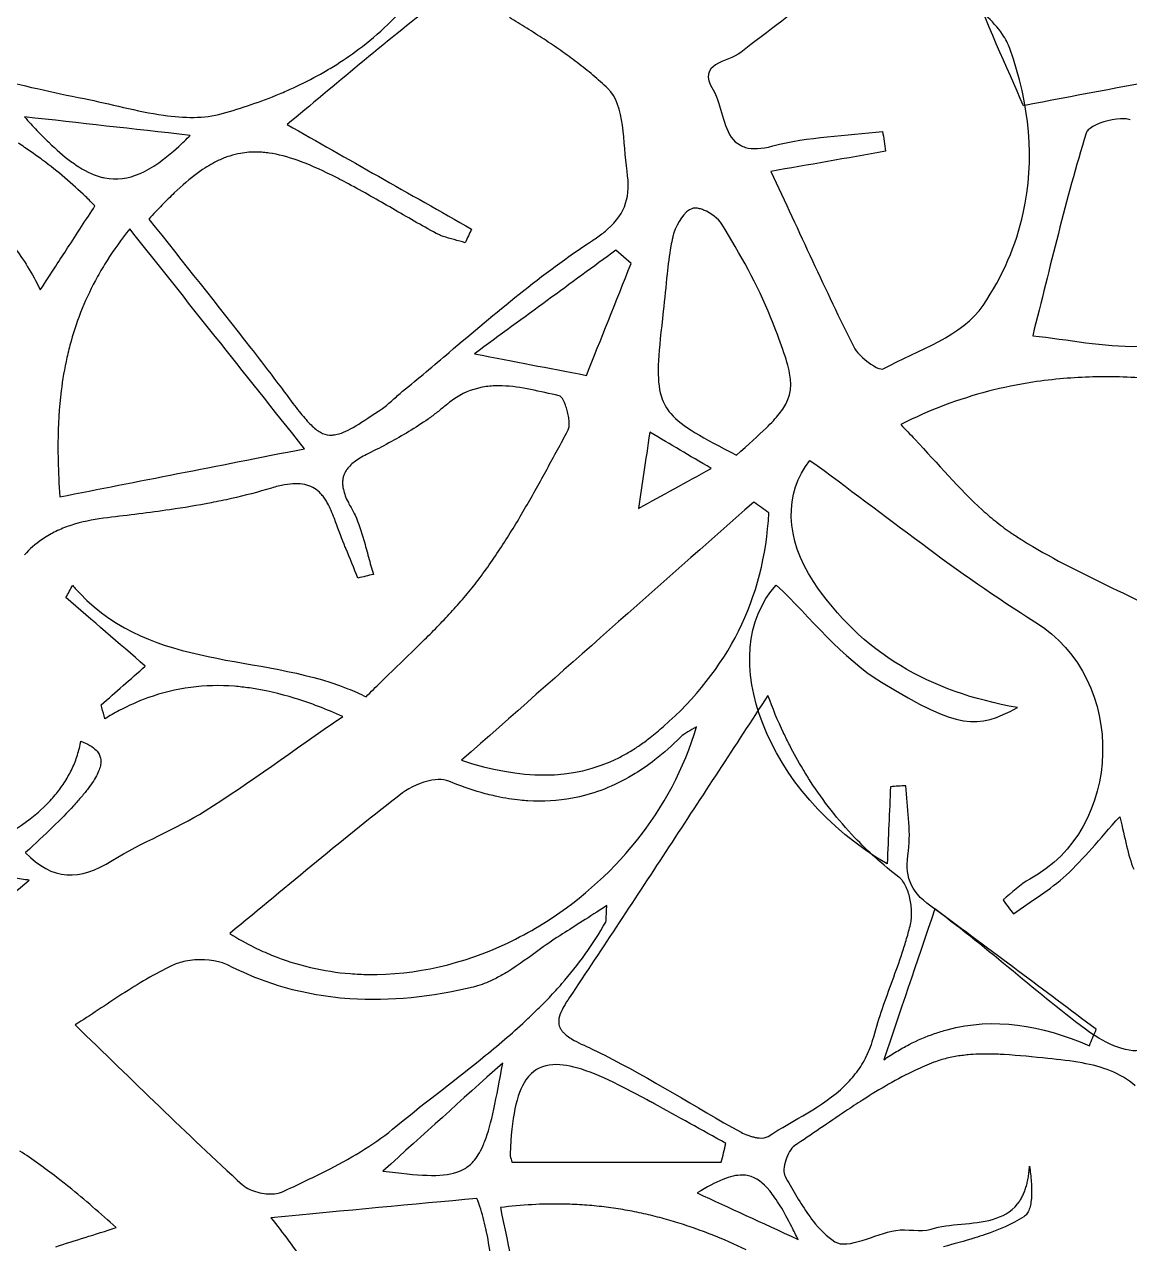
# Model space of a CAD drawing. Extents: x 0 to 430, y 0 to 430.
# Drawn here: x 330.7 to 381.3, y 180.9 to 236.8 of the extents above; entities that cross this region are included whole.
import ezdxf

# ---------------------------------------------------------------- set-up
doc = ezdxf.new("R2010")
doc.units = 0
doc.layers.add('Calque_1', color=7, linetype='CONTINUOUS')

msp = doc.modelspace()

# ---------------------------------------------------------------- linework, layer by layer
at = {"layer": 'Calque_1', "color": 7}
for points in [[(375.50241, 236.37152), (375.50241, 236.37204)], [(362.43758, 233.39015), (362.43758, 233.38963)], [(380.90925, 232.50238), (380.90985, 232.50241)], [(381.10975, 232.50186), (381.10925, 232.50186)], [(379.37325, 231.92105), (379.37325, 231.92053)], [(376.45325, 228.17203), (376.45325, 228.17254)], [(335.48147, 227.45882), (335.48109, 227.45882)], [(358.47243, 225.87338), (358.47243, 225.87389), (357.77946, 226.48471)], [(360.29761, 226.66142), (360.29761, 226.66091)], [(351.29201, 221.73151), (351.29201, 221.73099)], [(352.55794, 220.26345), (352.55859, 220.26341)], [(380.33805, 220.67686), (380.33725, 220.6768)], [(355.46367, 219.38234), (355.46367, 219.38286)], [(355.54377, 219.13378), (355.54377, 219.13429)], [(355.60267, 218.86971), (355.60267, 218.87023)], [(355.63207, 218.61288), (355.63207, 218.6134)], [(365.26679, 218.97559), (365.26679, 218.9761)], [(355.57347, 218.21129), (355.57347, 218.21181)], [(355.60497, 218.29091), (355.60497, 218.29142)], [(355.62507, 218.38602), (355.62507, 218.38654)], [(345.36212, 216.30914), (345.36212, 216.30863)], [(345.44792, 216.44402), (345.44792, 216.4435)], [(345.25932, 216.0182), (345.25932, 216.01769)], [(345.29912, 216.16755), (345.29912, 216.16703)], [(344.17792, 215.38517), (344.17792, 215.38569)], [(344.31383, 215.23996), (344.31383, 215.24048)], [(345.24822, 215.69316), (345.24822, 215.69265)], [(345.27762, 215.51539), (345.27762, 215.51488)], [(344.4389, 215.07201), (344.4389, 215.07253)], [(345.6321, 214.6803), (345.6321, 214.67979)], [(345.81401, 214.32942), (345.81401, 214.3289)], [(345.39181, 212.8091), (345.39181, 212.80962)], [(346.4331, 212.40602), (346.4331, 212.40551)], [(351.45692, 211.35745), (351.45692, 211.35796)], [(350.88952, 210.6469), (350.88952, 210.64742)], [(350.28696, 209.96115), (350.28696, 209.96167)], [(349.65704, 209.29349), (349.65704, 209.29401)], [(336.19646, 207.41564), (336.19646, 207.41616)], [(364.7479, 206.07162), (364.74638, 206.07162)], [(364.74738, 206.06973), (364.7469, 206.06962)], [(345.24862, 205.1109), (345.24862, 205.11142)], [(365.46671, 204.35098), (365.46671, 204.35149)], [(334.01825, 203.47383), (334.01825, 203.47331)], [(365.74473, 203.78719), (365.74473, 203.7877)], [(332.97592, 203.0294), (332.97592, 203.02991)], [(334.07455, 203.38491), (334.07455, 203.38439)], [(334.11585, 203.29029), (334.11585, 203.28977)], [(334.14325, 203.19057), (334.14325, 203.19006)], [(334.15265, 202.9725), (334.15265, 202.97198)], [(334.15565, 203.08464), (334.15565, 203.08412)], [(332.69118, 202.42585), (332.69118, 202.42685)], [(332.84363, 202.7245), (332.84363, 202.72502)], [(334.10255, 202.72807), (334.10255, 202.72755)], [(334.13505, 202.85364), (334.13505, 202.85313)], [(366.36124, 202.67769), (366.36124, 202.67821)], [(332.32791, 201.85225), (332.32791, 201.85276)], [(332.51859, 202.13492), (332.51859, 202.13543)], [(333.57648, 201.8072), (333.57648, 201.80668)], [(333.81574, 202.14826), (333.81574, 202.14775)], [(366.70022, 202.13406), (366.70022, 202.13458)], [(331.89537, 201.31274), (331.89537, 201.31326)], [(332.11965, 201.57784), (332.11965, 201.57836)], [(333.27107, 201.42789), (333.27107, 201.42738)], [(332.89848, 201.00828), (332.89848, 201.00776)], [(368.72079, 199.56522), (368.72079, 199.56574)], [(360.21023, 199.13775), (360.21023, 199.13723)], [(330.70895, 198.86681), (330.70895, 198.86629), (330.70895, 198.86529)], [(370.92018, 197.57206), (370.92018, 197.57258)], [(371.0597, 197.34417), (371.0597, 197.34469)], [(371.17235, 197.07287), (371.17235, 197.07339)], [(371.25705, 196.77263), (371.25705, 196.77315)], [(357.36107, 196.43564), (357.36107, 196.43616), (357.35767, 196.43658)], [(371.31185, 196.45792), (371.31185, 196.45844)], [(357.33007, 195.84963), (357.33007, 195.85014)], [(371.32615, 195.84607), (371.32615, 195.84659)], [(371.33515, 196.14424), (371.33515, 196.14476)], [(371.28375, 195.57839), (371.28375, 195.5789)], [(371.10804, 194.92623), (371.10804, 194.92675)], [(354.32169, 194.45531), (354.32169, 194.45479)], [(370.90598, 194.28027), (370.90598, 194.28079)], [(352.81584, 193.41093), (352.81584, 193.41041)], [(352.03862, 192.99132), (352.03862, 192.9908)], [(370.45484, 193.00025), (370.45484, 193.00077)], [(335.12545, 192.3733), (335.12545, 192.37279)], [(355.3888, 191.8183), (355.3888, 191.81778)], [(355.63428, 192.21362), (355.63428, 192.21311)], [(369.99648, 191.72177), (369.99648, 191.72229)], [(334.03714, 191.65707), (334.03714, 191.65655)], [(355.22736, 191.48041), (355.22736, 191.47989)], [(332.97934, 190.96822), (332.97934, 190.96771)], [(355.15396, 191.05614), (355.15396, 191.05563)], [(355.29868, 190.69854), (355.29868, 190.69802)], [(355.39838, 190.58795), (355.39838, 190.58744)], [(379.79975, 190.7687), (379.79975, 190.76922)], [(369.2709, 189.54567), (369.2709, 189.54619)], [(369.4518, 189.96736), (369.4518, 189.96788)], [(374.89693, 189.63266), (374.89304, 189.63339)], [(355.0615, 189.15226), (355.0612, 189.15233)], [(369.05905, 189.15913), (369.05905, 189.15965)], [(370.05976, 189.3724), (370.05976, 189.37189)], [(368.55208, 188.47855), (368.55208, 188.47907)], [(368.81823, 188.80463), (368.81823, 188.80515)], [(368.26271, 188.17831), (368.26271, 188.17883)], [(353.00944, 184.68022), (362.60834, 184.68022)], [(365.56182, 184.76466), (365.56182, 184.76414)], [(362.6742, 183.88654), (362.6742, 183.88603)], [(363.59093, 184.08696), (363.58986, 184.08701)], [(376.71681, 184.20402), (376.71681, 184.20454)], [(364.8286, 183.36823), (364.8286, 183.36875)], [(376.56221, 183.47176), (376.56221, 183.47228)], [(376.82141, 183.77976), (376.82141, 183.77924)], [(351.40457, 183.01699), (351.40352, 183.01731)], [(366.26927, 182.77512), (366.26927, 182.7746)], [(376.48621, 183.26868), (376.48621, 183.26919)], [(376.79731, 182.78447), (376.79731, 182.78395)], [(376.83141, 183.09039), (376.83141, 183.08988)], [(365.31384, 182.67008), (365.31384, 182.6706)], [(376.62471, 182.31166), (376.62471, 182.31114)], [(376.68261, 182.40878), (376.68261, 182.40826)], [(376.73011, 182.52092), (376.73011, 182.5204)], [(366.82323, 181.97878), (366.82323, 181.97827)]]:
    msp.add_lwpolyline(points, dxfattribs=at)
for points in [[(330.65295, 232.59393)], [(361.43189, 228.41067)], [(359.32976, 218.14053)], [(364.10405, 214.93766)], [(361.47681, 204.63974)], [(372.40329, 196.29239)], [(352.58533, 189.22461)]]:
    msp.add_lwpolyline(points, close=True, dxfattribs=at)
for points in [[(215, 429.85545), (333.66139, 429.85544), (429.85545, 333.66137), (429.85545, 214.99998)], [(409.36881, 214.99871), (409.36881, 266.53832), (388.89064, 315.96751), (352.43947, 352.41151)], [(331.60844, 239.45591), (329.68891, 238.48856), (327.85215, 237.27915), (325.8429, 236.05249)], [(376.46187, 233.10531), (375.72175, 234.86269), (374.6979, 236.91406), (374.0086, 239.07181)], [(345.97915, 235.69019), (346.91069, 236.38796), (347.76844, 237.20333), (348.52473, 238.15723)], [(367.12772, 238.53816), (366.08901, 237.40693), (364.72527, 236.52291), (363.49848, 235.55074)], [(349.489, 237.80443), (347.134, 235.97003), (344.86245, 234.02844), (342.7013, 232.2394)], [(375.50241, 236.37204), (375.07426, 237.00761), (374.40513, 237.57636), (373.76505, 237.92854)], [(353.68979, 236.65586), (353.42481, 236.82155), (353.15864, 236.98512), (352.89139, 237.14731)], [(354.47889, 236.15099), (354.21825, 236.32202), (353.95475, 236.49018), (353.68979, 236.65586)], [(355.25144, 235.6275), (354.99718, 235.80573), (354.7395, 235.97995), (354.47889, 236.15099)], [(375.84037, 235.71937), (375.76117, 235.94035), (375.64502, 236.15979), (375.50241, 236.37152)], [(344.82728, 234.90781), (345.22178, 235.1507), (345.60648, 235.41104), (345.97915, 235.69019)], [(356.00178, 235.07973), (355.75592, 235.26699), (355.50571, 235.44928), (355.25144, 235.6275)], [(363.49848, 235.55074), (362.89287, 235.07078), (361.46002, 235.07884), (362.23552, 233.8263)], [(376.45325, 228.17254), (376.99382, 230.60892), (376.75397, 233.17037), (375.84037, 235.71937)], [(344.22835, 234.55641), (344.43038, 234.6693), (344.63004, 234.78637), (344.82728, 234.90781)], [(356.72372, 234.50251), (356.48842, 234.70056), (356.24752, 234.89255), (356.00178, 235.07973)], [(329.10214, 234.39006), (330.52647, 234.04349), (331.95115, 233.71163), (333.38612, 233.42991)], [(342.9907, 233.92803), (343.41126, 234.1216), (343.82427, 234.33064), (344.22835, 234.55641)], [(357.07149, 234.20072), (356.95687, 234.30276), (356.84132, 234.40352), (356.72372, 234.50251)], [(357.4105, 233.88911), (357.29903, 233.99453), (357.18618, 234.09859), (357.07149, 234.20072)], [(383.34755, 234.40899), (381.02115, 233.96841), (378.79345, 233.5467), (376.46187, 233.10531)], [(341.05438, 233.1565), (341.49287, 233.30679), (341.92671, 233.47056), (342.35404, 233.64897)], [(342.35404, 233.64897), (342.56779, 233.73817), (342.78041, 233.83124), (342.9907, 233.92803)], [(358.28693, 230.10381), (358.09653, 231.40694), (358.19723, 233.14497), (357.4105, 233.88911)], [(362.23552, 233.8263), (362.31612, 233.69616), (362.38106, 233.54822), (362.43758, 233.39015)], [(333.38612, 233.42991), (334.56714, 233.19809), (335.82285, 232.84151), (337.03446, 232.66872)], [(339.72577, 232.74412), (340.17202, 232.86903), (340.61575, 233.00615), (341.05438, 233.1565)], [(362.43758, 233.38963), (362.70581, 232.63885), (362.78731, 231.66078), (363.48401, 231.2895)], [(338.25609, 231.74437), (335.55247, 232.04657), (333.23647, 232.30541), (330.65295, 232.59393)], [(330.65295, 232.59391), (330.85025, 232.37341), (331.04104, 232.16586), (331.22656, 231.97121)], [(337.03446, 232.66872), (337.97682, 232.53433), (338.89252, 232.51098), (339.72577, 232.74412)], [(380.90985, 232.50241), (380.42355, 232.47921), (379.82065, 232.29205), (379.51925, 232.06575)], [(381.10925, 232.50186), (381.04625, 232.50586), (380.97865, 232.50586), (380.90925, 232.50238)], [(381.35985, 232.46106), (381.28685, 232.48326), (381.20195, 232.49646), (381.10975, 232.50186)], [(331.22656, 231.97121), (331.41206, 231.77656), (331.59245, 231.59493), (331.76761, 231.42602)], [(342.7013, 232.2394), (345.44445, 230.68555), (348.29975, 229.06758), (351.15556, 227.45003)], [(364.97385, 231.259), (366.59482, 231.693), (368.32443, 231.72026), (370.00559, 231.92976)], [(370.00559, 231.92976), (370.05209, 231.62482), (370.09799, 231.32001), (370.1446, 231.01508)], [(379.43525, 231.99395), (379.41125, 231.96985), (379.39025, 231.94565), (379.37325, 231.92105)], [(379.51925, 232.06575), (379.48825, 232.04225), (379.46025, 232.01815), (379.43525, 231.99395)], [(330.93872, 231.00372), (330.75463, 231.13223), (330.56767, 231.25884), (330.37802, 231.38354)], [(331.76761, 231.42602), (332.11792, 231.08821), (332.44851, 230.80159), (332.76599, 230.56612)], [(337.72899, 231.23897), (337.89994, 231.3954), (338.07546, 231.56363), (338.25609, 231.74437)], [(379.33725, 231.84663), (378.40635, 228.81046), (377.68765, 225.70857), (376.88619, 222.56192)], [(379.37325, 231.92053), (379.35725, 231.89583), (379.34425, 231.87143), (379.33725, 231.84663)], [(331.48183, 230.61252), (331.30382, 230.74466), (331.12279, 230.8752), (330.93872, 231.00372)], [(334.33901, 229.79617), (335.41775, 229.57726), (336.44684, 230.0658), (337.72899, 231.23897)], [(340.565, 230.92075), (340.39713, 230.89095), (340.23084, 230.84915), (340.06582, 230.79621)], [(341.33809, 230.97755), (341.0738, 230.98355), (340.81691, 230.96535), (340.565, 230.92075)], [(341.60524, 230.96305), (341.51534, 230.97105), (341.42606, 230.97535), (341.33809, 230.97755)], [(341.87811, 230.93155), (341.78611, 230.94475), (341.69512, 230.95535), (341.60524, 230.96305)], [(344.7451, 229.91921), (343.63174, 230.46922), (342.70818, 230.81231), (341.87811, 230.93155)], [(363.48401, 231.2895), (363.55741, 231.2504), (363.63741, 231.2181), (363.72536, 231.1934)], [(363.72536, 231.1934), (364.03312, 231.107), (364.43587, 231.1151), (364.97385, 231.259)], [(370.1446, 231.01508), (368.36083, 230.70222), (366.57728, 230.38938), (364.88548, 230.09266)], [(333.45277, 228.94699), (332.8561, 229.526), (332.19428, 230.0837), (331.48183, 230.61252)], [(332.76599, 230.56612), (332.84539, 230.50722), (332.92386, 230.45171), (333.00165, 230.39921)], [(333.00165, 230.39921), (333.39062, 230.13658), (333.76072, 229.95374), (334.12301, 229.84937)], [(339.57179, 230.60247), (339.32517, 230.48785), (339.07752, 230.34614), (338.82661, 230.17769)], [(339.81827, 230.70841), (339.73617, 230.67611), (339.65386, 230.64061), (339.57179, 230.60247)], [(340.06582, 230.79621), (339.98332, 230.76981), (339.90042, 230.74061), (339.81827, 230.70841)], [(334.12301, 229.84937), (334.19541, 229.82847), (334.26713, 229.81067), (334.33901, 229.79617)], [(338.57444, 230.00044), (338.23577, 229.75145), (337.88724, 229.45334), (337.52177, 229.1054)], [(338.82661, 230.17769), (338.74301, 230.12159), (338.65903, 230.06262), (338.57444, 230.00044)], [(345.51613, 229.52233), (345.2489, 229.66485), (344.99249, 229.79698), (344.7451, 229.91921)], [(357.39293, 227.44247), (358.24481, 228.1954), (358.45208, 228.97525), (358.28693, 230.10381)], [(364.88548, 230.09266), (366.1886, 227.30207), (367.38071, 224.65083), (368.68111, 222.05387)], [(347.52738, 228.39062), (346.86119, 228.77595), (346.19476, 229.16038), (345.51613, 229.52233)], [(333.8879, 228.50878), (333.74714, 228.6562), (333.60194, 228.80222), (333.45277, 228.94699)], [(337.52177, 229.1054), (337.33907, 228.93145), (337.15212, 228.74445), (336.95953, 228.54523)], [(332.63423, 226.58383), (333.04642, 227.21676), (333.50251, 227.91714), (333.8879, 228.50878)], [(336.95953, 228.54523), (336.76686, 228.34592), (336.56837, 228.13405), (336.36371, 227.90909)], [(348.52783, 227.81443), (348.19342, 228.00473), (347.86047, 228.19795), (347.52738, 228.39062)], [(361.28415, 228.39207), (360.92395, 228.2729), (360.58428, 227.74207), (360.43251, 227.27431)], [(361.43195, 228.41067), (361.37735, 228.41267), (361.32757, 228.40667), (361.28415, 228.39207)], [(361.60757, 228.38487), (361.54557, 228.40007), (361.48642, 228.40917), (361.43189, 228.41067)], [(361.79982, 228.32127), (361.73402, 228.34787), (361.66959, 228.36957), (361.60757, 228.38487)], [(362.63283, 227.68048), (362.48292, 227.92729), (362.12891, 228.18825), (361.79982, 228.32127)], [(374.6141, 223.95213), (375.52361, 225.2935), (376.12887, 226.71037), (376.45325, 228.17203)], [(335.48109, 227.45882), (335.09377, 226.97527), (334.74848, 226.49154), (334.44136, 226.0062)], [(343.49699, 217.38243), (340.61015, 221.01178), (338.14897, 224.10542), (335.48147, 227.45882)], [(336.36371, 227.90909), (337.9179, 225.93245), (339.5, 223.97807), (341.03991, 221.99266)], [(349.53602, 227.25425), (349.19751, 227.43666), (348.8621, 227.62419), (348.52783, 227.81443)], [(364.86735, 223.41356), (364.28312, 224.90128), (363.46601, 226.3098), (362.63283, 227.68048)], [(329.90984, 226.95848), (330.37262, 226.41215), (330.7941, 225.79496), (331.16454, 225.09141)], [(349.69054, 227.17875), (349.63784, 227.20185), (349.5865, 227.22695), (349.53602, 227.25425)], [(349.85127, 227.11465), (349.79677, 227.13435), (349.74327, 227.15565), (349.69054, 227.17875)], [(350.86878, 226.82629), (350.5339, 226.93), (350.17814, 226.9963), (349.85127, 227.11465)], [(350.13496, 221.79941), (352.2625, 223.59855), (354.37943, 225.41402), (356.69684, 226.92158)], [(351.15556, 227.45003), (351.05996, 227.24232), (350.96443, 227.034), (350.86878, 226.82629)], [(356.69684, 226.92158), (356.8758, 227.03803), (357.03817, 227.15344), (357.18467, 227.26884)], [(357.18467, 227.26884), (357.25797, 227.32654), (357.32742, 227.38456), (357.39293, 227.44247)], [(360.37931, 227.07897), (360.34941, 226.94025), (360.32241, 226.80125), (360.29761, 226.66142)], [(360.43251, 227.27431), (360.41081, 227.20751), (360.39291, 227.1418), (360.37931, 227.07897)], [(332.08955, 225.7477), (332.27831, 226.03754), (332.45516, 226.30886), (332.63423, 226.58383)], [(357.77946, 226.48471), (355.69983, 224.96089), (353.6206, 223.43747), (351.29201, 221.73151)], [(360.29761, 226.66091), (360.22311, 226.24144), (360.16944, 225.81785), (360.12346, 225.39225)], [(334.44136, 226.0062), (334.28779, 225.76352), (334.14378, 225.52062), (334.00881, 225.27704)], [(356.4245, 220.74553), (357.07437, 222.37301), (357.77327, 224.12312), (358.47243, 225.87338)], [(331.38055, 224.6594), (331.64807, 225.07013), (331.84391, 225.3705), (332.08955, 225.7477)], [(334.00881, 225.27704), (333.46877, 224.3026), (333.07402, 223.31971), (332.79287, 222.31857)], [(360.12346, 225.39225), (360.06206, 224.82475), (360.0144, 224.25396), (359.94931, 223.68744)], [(331.16454, 225.09141), (331.23854, 224.95081), (331.31062, 224.80703), (331.38055, 224.6594)], [(359.94931, 223.68744), (359.73825, 221.84873), (359.62072, 220.74217), (359.81183, 219.94297)], [(370.0371, 221.04636), (371.64873, 221.89169), (373.67748, 222.57052), (374.6141, 223.95213)], [(365.74066, 220.84369), (365.62456, 221.47033), (365.3191, 222.26315), (364.86735, 223.41356)], [(376.88619, 222.56192), (378.51345, 222.38771), (380.12555, 222.04662), (381.73035, 222.07616)], [(332.79287, 222.31857), (332.72257, 222.06831), (332.65923, 221.81729), (332.60269, 221.56461)], [(341.03991, 221.99266), (341.5532, 221.33085), (342.06196, 220.66549), (342.56332, 219.99485)], [(368.68111, 222.05387), (368.74011, 221.93607), (368.84023, 221.80662), (368.9607, 221.68077)], [(332.60269, 221.56461), (332.4896, 221.05908), (332.40348, 220.54844), (332.33966, 220.03137)], [(347.99556, 220.01761), (348.71496, 220.60162), (349.42574, 221.19969), (350.13496, 221.79941)], [(351.29201, 221.73099), (353.23056, 221.35879), (354.59041, 221.09778), (356.4245, 220.74553)], [(368.9607, 221.68077), (369.26182, 221.3661), (369.69015, 221.07349), (369.92341, 221.03636)], [(365.26679, 218.9761), (365.74674, 219.57946), (365.88001, 220.09173), (365.74066, 220.84369)], [(369.92341, 221.03636), (369.97011, 221.02936), (370.00861, 221.03136), (370.0371, 221.04636)], [(351.90745, 220.23809), (351.79945, 220.22539), (351.69108, 220.20789), (351.58345, 220.18539)], [(352.23252, 220.26289), (352.12402, 220.25889), (352.01564, 220.25079), (351.90745, 220.23809)], [(352.55859, 220.26341), (352.44982, 220.26741), (352.341, 220.26741), (352.23252, 220.26289)], [(353.86639, 220.09188), (353.42959, 220.17968), (352.99294, 220.24934), (352.55794, 220.26345)], [(376.88888, 220.43101), (376.20695, 220.32718), (375.52919, 220.18908), (374.8544, 220.01346)], [(378.30685, 220.5974), (377.83205, 220.5576), (377.35955, 220.5027), (376.88888, 220.43101)], [(379.64065, 220.6698), (379.19375, 220.6587), (378.74955, 220.6346), (378.30685, 220.5974)], [(380.33725, 220.6768), (380.10455, 220.67759), (379.87215, 220.6748), (379.64065, 220.6698)], [(381.74205, 220.63296), (381.27125, 220.66016), (380.80355, 220.67506), (380.33805, 220.67686)], [(332.33966, 220.03137), (332.24396, 219.256), (332.19912, 218.46658), (332.1924, 217.65838)], [(342.56332, 219.99485), (342.79385, 219.68646), (342.99695, 219.41549), (343.18086, 219.18094)], [(347.53823, 219.61349), (347.68947, 219.74967), (347.83798, 219.8897), (347.99556, 220.01761)], [(351.58345, 220.18539), (351.15225, 220.09499), (350.72471, 219.92105), (350.30188, 219.62574)], [(355.17483, 219.81128), (354.73999, 219.89788), (354.30319, 220.00403), (353.86639, 220.09188)], [(355.27143, 219.74408), (355.23843, 219.78168), (355.20573, 219.80508), (355.17483, 219.81128)], [(355.46367, 219.38286), (355.40507, 219.53831), (355.33739, 219.66893), (355.27143, 219.74408)], [(359.81183, 219.94297), (359.82663, 219.88137), (359.84293, 219.82183), (359.86143, 219.76365)], [(359.86143, 219.76365), (359.95373, 219.47351), (360.09421, 219.22396), (360.295, 218.99109)], [(374.8544, 220.01346), (373.50484, 219.66222), (372.16745, 219.16124), (370.83448, 218.48746)], [(343.18086, 219.18094), (343.27276, 219.06367), (343.35996, 218.95563), (343.44338, 218.85642)], [(344.99678, 218.04305), (345.48636, 218.16039), (346.10191, 218.56591), (347.06693, 219.23006)], [(347.06693, 219.23006), (347.15003, 219.28726), (347.23026, 219.34901), (347.30825, 219.41351)], [(347.30825, 219.41351), (347.38625, 219.47801), (347.46267, 219.54545), (347.53823, 219.61349)], [(349.98563, 219.38079), (349.85402, 219.26859), (349.71951, 219.15946), (349.58203, 219.05316)], [(350.30188, 219.62574), (350.19618, 219.55194), (350.09067, 219.47036), (349.98563, 219.38079)], [(355.54377, 219.13429), (355.52017, 219.22079), (355.49297, 219.30464), (355.46367, 219.38234)], [(355.60267, 218.87023), (355.58757, 218.95823), (355.56737, 219.04709), (355.54377, 219.13378)], [(343.44338, 218.85642), (343.52678, 218.75722), (343.60673, 218.66707), (343.68367, 218.58563)], [(343.68367, 218.58563), (343.76067, 218.50423), (343.83441, 218.43149), (343.90693, 218.36756)], [(349.16137, 218.74259), (348.59119, 218.33926), (347.98366, 217.97792), (347.36458, 217.64446)], [(349.58203, 219.05316), (349.44442, 218.94678), (349.30403, 218.8435), (349.16137, 218.74259)], [(355.63207, 218.6134), (355.62807, 218.6951), (355.61777, 218.78186), (355.60267, 218.86971)], [(355.62507, 218.38654), (355.63407, 218.45454), (355.63607, 218.53122), (355.63207, 218.61288)], [(360.295, 218.99109), (360.81705, 218.3857), (361.74749, 217.89218), (363.30154, 217.08682)], [(364.66838, 218.33015), (364.90804, 218.56359), (365.10685, 218.77456), (365.26679, 218.97559)], [(343.90693, 218.36756), (343.97933, 218.30376), (344.0497, 218.2483), (344.11981, 218.20168)], [(344.11981, 218.20168), (344.18991, 218.15508), (344.2593, 218.11668), (344.32913, 218.08695)], [(344.32913, 218.08695), (344.46885, 218.02755), (344.61003, 218.00175), (344.76114, 218.00845)], [(344.76114, 218.00845), (344.83664, 218.01145), (344.91534, 218.02355), (344.99678, 218.04305)], [(354.61745, 216.45016), (354.93807, 217.03718), (355.25502, 217.62584), (355.57347, 218.21129)], [(355.57347, 218.21181), (355.58617, 218.23531), (355.59647, 218.26161), (355.60497, 218.29091)], [(355.60497, 218.29142), (355.61297, 218.32052), (355.62037, 218.35212), (355.62507, 218.38602)], [(359.32976, 218.14053), (359.12703, 216.77012), (358.98313, 215.79724), (358.81297, 214.64617)], [(362.14768, 216.47603), (361.10249, 217.09354), (360.33499, 217.54653), (359.32976, 218.14053)], [(363.30154, 217.08682), (363.85622, 217.57892), (364.30871, 217.97983), (364.66838, 218.33015)], [(370.83448, 218.48746), (371.05516, 218.26642), (371.27098, 218.04281), (371.48302, 217.81773)], [(332.1924, 217.65838), (332.1894, 217.38899), (332.19248, 217.11762), (332.1984, 216.84397)], [(347.36458, 217.64446), (347.05507, 217.47773), (346.74289, 217.31787), (346.43079, 217.16336)], [(371.48302, 217.81773), (372.54321, 216.69225), (373.51349, 215.5373), (374.58669, 214.56625)], [(332.1984, 216.84397), (332.2098, 216.29665), (332.2359, 215.74047), (332.2734, 215.1743)], [(332.2734, 215.1743), (335.89575, 215.88699), (339.33354, 216.56308), (343.49699, 217.38243)], [(346.43079, 217.16336), (346.20097, 217.04957), (346.0037, 216.93567), (345.83961, 216.81712)], [(366.83273, 211.29807), (365.54024, 213.22911), (365.47489, 215.36853), (366.67517, 216.84751)], [(366.67517, 216.84751), (370.12198, 214.35065), (373.41228, 211.67192), (376.98794, 209.4529)], [(345.36212, 216.30863), (345.33722, 216.26263), (345.31622, 216.21593), (345.29912, 216.16755)], [(345.44792, 216.4435), (345.41572, 216.3997), (345.38682, 216.355), (345.36212, 216.30914)], [(345.83961, 216.81712), (345.67554, 216.69857), (345.54489, 216.57576), (345.44792, 216.44402)], [(354.13273, 215.57218), (354.29577, 215.86399), (354.45722, 216.15678), (354.61745, 216.45016)], [(358.81297, 214.64617), (359.93944, 215.26423), (360.92853, 215.8071), (362.14768, 216.47603)], [(342.57647, 215.72527), (342.39444, 215.69187), (342.19783, 215.64327), (341.98529, 215.57851)], [(343.08085, 215.77897), (342.92591, 215.77697), (342.75851, 215.75867), (342.57647, 215.72527)], [(343.50924, 215.73967), (343.37803, 215.76817), (343.23576, 215.78127), (343.08085, 215.77897)], [(343.87148, 215.60841), (343.76059, 215.66751), (343.64044, 215.7112), (343.50924, 215.73967)], [(345.24222, 215.86008), (345.23922, 215.80598), (345.24262, 215.75064), (345.24822, 215.69316)], [(345.25932, 216.01769), (345.24932, 215.96669), (345.24382, 215.91405), (345.24222, 215.86008)], [(345.29912, 216.16703), (345.28192, 216.11883), (345.26882, 216.06913), (345.25932, 216.0182)], [(341.98529, 215.57851), (341.38053, 215.39425), (340.76678, 215.23564), (340.14665, 215.09688)], [(344.17792, 215.38569), (344.08392, 215.47509), (343.98239, 215.54936), (343.87148, 215.60841)], [(344.31383, 215.24048), (344.27053, 215.29258), (344.22483, 215.34055), (344.17792, 215.38517)], [(344.4389, 215.07253), (344.3987, 215.13213), (344.3572, 215.18782), (344.31383, 215.23996)], [(345.24822, 215.69265), (345.25422, 215.63535), (345.26382, 215.57635), (345.27762, 215.51539)], [(345.27762, 215.51488), (345.31882, 215.33148), (345.39517, 215.13108), (345.50756, 214.90923)], [(353.1266, 213.83843), (353.47321, 214.4082), (353.8065, 214.98829), (354.13273, 215.57218)], [(429.85545, 215.00007), (429.85545, 96.33865), (333.66142, 0.14454), (215, 0.14453)], [(339.21182, 214.90258), (338.58616, 214.78208), (337.95595, 214.67825), (337.32357, 214.58529)], [(340.14665, 215.09688), (339.83658, 215.02748), (339.52466, 214.96283), (339.21182, 214.90258)], [(344.55569, 214.88184), (344.51819, 214.94904), (344.47919, 215.01227), (344.4389, 215.07201)], [(344.8647, 214.17646), (344.7692, 214.44484), (344.66822, 214.68019), (344.55569, 214.88184)], [(345.50756, 214.90923), (345.54506, 214.83523), (345.58666, 214.75915), (345.6321, 214.6803)], [(345.6321, 214.67979), (345.6978, 214.56587), (345.75842, 214.44917), (345.81401, 214.32942)], [(364.10405, 214.93766), (359.70974, 211.05671), (355.31514, 207.17547), (350.70176, 203.10117)], [(352.43947, 77.58643), (388.89064, 114.03046), (409.36881, 163.4591), (409.36881, 214.99871)], [(364.78979, 214.4457), (364.56127, 214.60944), (364.33259, 214.77393), (364.10405, 214.93766)], [(334.47414, 214.21994), (333.94465, 214.15774), (333.45266, 214.06655), (332.99514, 213.93313)], [(337.32357, 214.58529), (336.37498, 214.44584), (335.42174, 214.331), (334.47414, 214.21994)], [(345.31481, 213.0034), (345.15841, 213.39213), (345.00508, 213.78205), (344.8647, 214.17646)], [(345.81401, 214.3289), (345.98112, 213.96924), (346.107, 213.58598), (346.21916, 213.19461)], [(359.95236, 204.64888), (362.89416, 207.21845), (364.58517, 210.48273), (364.78979, 214.4457)], [(374.58669, 214.56625), (374.69401, 214.46915), (374.80219, 214.37422), (374.91176, 214.28099)], [(374.91176, 214.28099), (375.13091, 214.09448), (375.35512, 213.9161), (375.5856, 213.74769)], [(332.33472, 213.69955), (332.12313, 213.61005), (331.91996, 213.50827), (331.72493, 213.3926)], [(332.99514, 213.93313), (332.76639, 213.86643), (332.54633, 213.78906), (332.33472, 213.69955)], [(352.59588, 212.99197), (352.77656, 213.27137), (352.95327, 213.55355), (353.1266, 213.83843)], [(375.5856, 213.74769), (375.7008, 213.66349), (375.8174, 213.58176), (375.93596, 213.50275)], [(375.93596, 213.50275), (376.09685, 213.39554), (376.25899, 213.29083), (376.42277, 213.18804)], [(331.43815, 213.20863), (331.15777, 213.01364), (330.89583, 212.78569), (330.65059, 212.51875)], [(331.72493, 213.3926), (331.62753, 213.3348), (331.5315, 213.27353), (331.43815, 213.20863)], [(345.39181, 212.80962), (345.36561, 212.87402), (345.34081, 212.93889), (345.31481, 213.0034)], [(346.21916, 213.19461), (346.29396, 212.93369), (346.36262, 212.66942), (346.4331, 212.40602)], [(352.04086, 212.1636), (352.23046, 212.4362), (352.41519, 212.71258), (352.59588, 212.99197)], [(376.42277, 213.18804), (378.87945, 211.64579), (381.64355, 210.5737), (384.20065, 209.16658)], [(345.94526, 211.45156), (345.7641, 211.90525), (345.57564, 212.3564), (345.39181, 212.8091)], [(346.4331, 212.40551), (346.5035, 212.14227), (346.57569, 211.88008), (346.65789, 211.62364)], [(351.45692, 211.35796), (351.65692, 211.62245), (351.85131, 211.89101), (352.04086, 212.1636)], [(346.65789, 211.62364), (346.42017, 211.56624), (346.18297, 211.50896), (345.94526, 211.45156)], [(350.88952, 210.64742), (351.08479, 210.8797), (351.27426, 211.11587), (351.45692, 211.35745)], [(376.19086, 205.51836), (372.14062, 206.22366), (369.03602, 208.0062), (366.83273, 211.29807)], [(332.55794, 210.55498), (332.65832, 210.74368), (332.75854, 210.93214), (332.85922, 211.12084)], [(332.85922, 211.12084), (332.97201, 210.98924), (333.08652, 210.86317), (333.20286, 210.74205)], [(333.20286, 210.74205), (336.57656, 207.22927), (341.39547, 208.00991), (345.48582, 206.38159)], [(370.21302, 198.35128), (364.6305, 201.58764), (362.27182, 208.00155), (365.12889, 211.13316)], [(365.12889, 211.13316), (366.71923, 209.63121), (368.12271, 207.80163), (369.95865, 206.67982)], [(336.19646, 207.41616), (334.98038, 208.46522), (333.76914, 209.51002), (332.55794, 210.55498)], [(350.28696, 209.96167), (350.49265, 210.18678), (350.69424, 210.41462), (350.88952, 210.6469)], [(349.65704, 209.29401), (349.87088, 209.51407), (350.0813, 209.73604), (350.28696, 209.96115)], [(349.0059, 208.63824), (349.2258, 208.85546), (349.4431, 209.07334), (349.65704, 209.29349)], [(376.98794, 209.4529), (381.30395, 206.77472), (381.03405, 199.9402), (376.75461, 197.65637)], [(346.99105, 206.67918), (347.66447, 207.3428), (348.34624, 207.98655), (349.0059, 208.63824)], [(334.17126, 205.63952), (334.84036, 206.22617), (335.50992, 206.81342), (336.19646, 207.41564)], [(340.28768, 206.49063), (338.93061, 206.59683), (337.61328, 206.43683), (336.30499, 205.95992)], [(340.96983, 206.41573), (340.74129, 206.44803), (340.51388, 206.47293), (340.28768, 206.49063)], [(343.06375, 205.93824), (342.35188, 206.15774), (341.65542, 206.31893), (340.96983, 206.41573)], [(345.48582, 206.38159), (345.76773, 206.26935), (346.0461, 206.14531), (346.3204, 206.00797)], [(346.3234, 206.00997), (346.54433, 206.23613), (346.76721, 206.45857), (346.99105, 206.67918)], [(369.95865, 206.67982), (373.51978, 204.50402), (374.32753, 204.5207), (376.19086, 205.51836)], [(336.30499, 205.95992), (335.8689, 205.80093), (335.43382, 205.60669), (334.99861, 205.37545)], [(345.24862, 205.11142), (344.50281, 205.44103), (343.77561, 205.71874), (343.06375, 205.93824)], [(346.3204, 206.00797), (346.3204, 206.00877), (346.3234, 206.00897), (346.3234, 206.00997)], [(364.7469, 206.06962), (363.23434, 203.76348), (361.7256, 201.44994), (360.21023, 199.13775)], [(364.74638, 206.07162), (364.74656, 206.07112), (364.74672, 206.07062), (364.7469, 206.06962)], [(364.7469, 206.06962), (364.74725, 206.07014), (364.74759, 206.07062), (364.7479, 206.07162)], [(365.46671, 204.35149), (365.19861, 204.91788), (364.95937, 205.49194), (364.74738, 206.06973)], [(334.30821, 205.13774), (334.26261, 205.30499), (334.21701, 205.47227), (334.17126, 205.63952)], [(334.34541, 205.0008), (334.33301, 205.0464), (334.32081, 205.0921), (334.30821, 205.13774)], [(334.99861, 205.37545), (334.78099, 205.25984), (334.56324, 205.13518), (334.34541, 205.0008)], [(338.93429, 200.78042), (340.98566, 202.0791), (342.94675, 203.52099), (345.24862, 205.1109)], [(354.27673, 195.51833), (357.63967, 197.55046), (360.35181, 200.80995), (361.47681, 204.63974)], [(359.34724, 204.14452), (359.5544, 204.30965), (359.75625, 204.47758), (359.95236, 204.64888)], [(361.47681, 204.63974), (361.32828, 204.54524), (361.18993, 204.47188), (361.0665, 204.39944)], [(358.87697, 203.79416), (359.03513, 203.90384), (359.1919, 204.02072), (359.34724, 204.14452)], [(360.74455, 204.16535), (360.35853, 203.77824), (359.96583, 203.43018), (359.56634, 203.12045)], [(361.0665, 204.39944), (360.94307, 204.32704), (360.83454, 204.25559), (360.74455, 204.16535)], [(365.74473, 203.7877), (365.64883, 203.97467), (365.55608, 204.16215), (365.46671, 204.35098)], [(333.08652, 203.341), (333.15272, 203.5505), (333.20386, 203.76342), (333.23844, 203.97972)], [(333.23844, 203.97972), (333.55499, 203.85763), (333.79335, 203.72126), (333.94795, 203.55753)], [(333.94795, 203.55753), (333.97365, 203.53023), (333.99715, 203.50263), (334.01825, 203.47383)], [(334.01825, 203.47331), (334.03915, 203.44461), (334.05835, 203.41541), (334.07455, 203.38491)], [(357.91063, 203.219), (358.07462, 203.3013), (358.23739, 203.39032), (358.39844, 203.48616)], [(358.39844, 203.48616), (358.55939, 203.58196), (358.71893, 203.68457), (358.87697, 203.79416)], [(366.36124, 202.67821), (366.14232, 203.04305), (365.93663, 203.41312), (365.74473, 203.78719)], [(332.84363, 202.72502), (332.89113, 202.82545), (332.93553, 202.92679), (332.97592, 203.0294)], [(332.97592, 203.02991), (333.01642, 203.13267), (333.05342, 203.23626), (333.08652, 203.341)], [(334.07455, 203.38439), (334.09095, 203.35389), (334.10435, 203.32269), (334.11585, 203.29029)], [(334.11585, 203.28977), (334.12725, 203.25757), (334.13675, 203.22467), (334.14325, 203.19057)], [(334.15265, 202.97198), (334.14965, 202.93368), (334.14365, 202.89418), (334.13505, 202.85364)], [(334.14325, 203.19006), (334.15025, 203.15576), (334.15405, 203.12096), (334.15565, 203.08464)], [(334.15565, 203.08412), (334.15865, 203.04802), (334.1557, 203.01082), (334.15265, 202.9725)], [(350.70176, 203.10117), (353.39565, 202.21309), (355.77877, 202.14953), (357.91063, 203.219)], [(359.56634, 203.12045), (359.26672, 202.88815), (358.96319, 202.6776), (358.6558, 202.48845)], [(332.51859, 202.13543), (332.57919, 202.23103), (332.63697, 202.32766), (332.69118, 202.42585)], [(332.69118, 202.42685), (332.74538, 202.52495), (332.79617, 202.62407), (332.84363, 202.7245)], [(334.10255, 202.72755), (334.04865, 202.55519), (333.95356, 202.3635), (333.81574, 202.14826)], [(334.13505, 202.85313), (334.12705, 202.81253), (334.11605, 202.77103), (334.10255, 202.72807)], [(358.6558, 202.48845), (357.83612, 201.98405), (356.98871, 201.63239), (356.11178, 201.43063)], [(366.70022, 202.13458), (366.58383, 202.31419), (366.4707, 202.49533), (366.36124, 202.67769)], [(332.11965, 201.57836), (332.19185, 201.66826), (332.26134, 201.75937), (332.32791, 201.85225)], [(332.32791, 201.85276), (332.39441, 201.94556), (332.45811, 202.03941), (332.51859, 202.13492)], [(333.57648, 201.80668), (333.48588, 201.68692), (333.38383, 201.56072), (333.27107, 201.42789)], [(333.81574, 202.14775), (333.74684, 202.04014), (333.66707, 201.92692), (333.57648, 201.8072)], [(349.34165, 202.18559), (348.86013, 202.10359), (348.33311, 201.87073), (347.99494, 201.60888)], [(349.88269, 202.20369), (349.71968, 202.22699), (349.53424, 202.21839), (349.34165, 202.18559)], [(350.10851, 202.14429), (350.04001, 202.17289), (349.96421, 202.19209), (349.88269, 202.20369)], [(351.59733, 201.6203), (351.10912, 201.75878), (350.61281, 201.93378), (350.10851, 202.14429)], [(368.72079, 199.56574), (367.95305, 200.37334), (367.28257, 201.23551), (366.70022, 202.13406)], [(370.3687, 201.89038), (370.3181, 200.74013), (370.26752, 199.5896), (370.21302, 198.35128)], [(371.06974, 201.93328), (370.83614, 201.91908), (370.60233, 201.90488), (370.3687, 201.89038)], [(371.186, 198.94661), (371.31951, 199.91855), (371.1214, 200.9359), (371.06974, 201.93328)], [(331.65507, 201.05798), (331.73747, 201.14128), (331.81795, 201.22606), (331.89537, 201.31274)], [(331.89537, 201.31326), (331.97277, 201.39996), (332.04753, 201.48803), (332.11965, 201.57784)], [(333.27107, 201.42738), (333.15827, 201.29452), (333.03389, 201.15513), (332.89848, 201.00828)], [(347.99494, 201.60888), (345.33945, 199.55286), (342.77289, 197.38204), (340.06623, 195.16276)], [(352.32337, 201.43994), (352.08323, 201.49104), (351.8414, 201.55105), (351.59733, 201.6203)], [(353.39101, 201.27148), (353.03954, 201.30698), (352.6836, 201.36328), (352.32337, 201.43994)], [(353.74085, 201.24308), (353.62467, 201.25008), (353.50815, 201.25968), (353.39101, 201.27148)], [(355.78105, 201.36193), (355.11795, 201.23874), (354.43781, 201.19957), (353.74085, 201.24308)], [(356.11178, 201.43063), (356.00232, 201.40543), (355.89141, 201.38243), (355.78105, 201.36193)], [(324.60641, 199.06533), (326.87302, 198.21682), (329.84138, 199.22232), (331.65507, 201.05798)], [(332.89848, 201.00776), (332.35651, 200.41997), (331.63166, 199.71652), (330.70895, 198.86681)], [(334.67976, 198.502), (336.04006, 199.35362), (337.57864, 199.92224), (338.93429, 200.78042)], [(378.42185, 197.83659), (379.23935, 198.58374), (379.93115, 199.46817), (380.87835, 200.5145)], [(380.87835, 200.5145), (381.14125, 199.50345), (381.24215, 198.76615), (381.52145, 198.10433)], [(370.75528, 197.74208), (370.01185, 198.30865), (369.33502, 198.91915), (368.72079, 199.56522)], [(360.21023, 199.13723), (358.69459, 196.82464), (357.17228, 194.51374), (355.63428, 192.21362)], [(330.70895, 198.86529), (331.92619, 197.58022), (333.19939, 197.57545), (334.67976, 198.502)], [(372.21669, 196.40626), (371.199, 197.14356), (371.03143, 197.82206), (371.186, 198.94661)], [(324.14524, 195.02743), (326.4821, 195.14211), (328.76897, 195.68215), (330.87765, 197.61228)], [(330.87765, 197.61228), (330.64322, 197.62828), (330.39862, 197.66648), (330.1516, 197.70888)], [(370.84108, 197.66558), (370.81358, 197.69388), (370.78488, 197.71958), (370.75528, 197.74208)], [(370.92018, 197.57258), (370.89478, 197.60598), (370.86848, 197.63738), (370.84108, 197.66558)], [(371.0597, 197.34469), (371.0176, 197.42859), (370.9709, 197.50513), (370.92018, 197.57206)], [(371.17235, 197.07339), (371.13945, 197.16939), (371.10175, 197.26024), (371.0597, 197.34417)], [(376.75461, 197.65637), (376.30378, 197.41598), (375.93398, 197.02354), (375.5267, 196.70166)], [(376.00158, 196.0557), (376.81369, 196.64341), (377.68675, 197.16466), (378.42185, 197.83659)], [(371.25705, 196.77315), (371.23375, 196.87626), (371.20515, 196.97688), (371.17235, 197.07287)], [(371.31185, 196.45844), (371.29865, 196.56377), (371.28025, 196.6695), (371.25705, 196.77263)], [(357.35767, 196.43658), (356.504, 195.89072), (355.92033, 195.50782), (355.32732, 195.14054)], [(357.33007, 195.85014), (357.33507, 195.9539), (357.34047, 196.12757), (357.36107, 196.43564)], [(372.40329, 196.29239), (371.52947, 193.7117), (370.79459, 191.54217), (370.05976, 189.3724)], [(371.33515, 196.14476), (371.33215, 196.24738), (371.32515, 196.35259), (371.31185, 196.45792)], [(379.30115, 190.77395), (376.89137, 192.58767), (374.65712, 194.63821), (372.21669, 196.40626)], [(379.79975, 190.76922), (377.42375, 192.54369), (375.0478, 194.31751), (372.40329, 196.29239)], [(375.5267, 196.70166), (375.68506, 196.48642), (375.84314, 196.2712), (376.00158, 196.0557)], [(355.29993, 192.86278), (356.05122, 193.72059), (356.73186, 194.6504), (357.30807, 195.68586)], [(357.30807, 195.68586), (357.31507, 195.69926), (357.31987, 195.71496), (357.32307, 195.73956)], [(357.32307, 195.73956), (357.32607, 195.76406), (357.32807, 195.79816), (357.33007, 195.84963)], [(371.28375, 195.5789), (371.30385, 195.6613), (371.31755, 195.75113), (371.32615, 195.84607)], [(371.32615, 195.84659), (371.33415, 195.94159), (371.33755, 196.04164), (371.33515, 196.14424)], [(340.06623, 195.16276), (340.44014, 194.926), (340.82079, 194.713), (341.20621, 194.523)], [(352.79827, 194.72458), (353.30254, 194.96288), (353.79633, 195.22802), (354.27673, 195.51833)], [(355.32732, 195.14054), (354.98785, 194.93023), (354.6544, 194.69518), (354.32169, 194.45531)], [(371.10804, 194.92675), (371.17134, 195.14282), (371.23065, 195.35977), (371.28375, 195.57839)], [(341.20621, 194.523), (341.46318, 194.39633), (341.7222, 194.28016), (341.98343, 194.17367)], [(346.4152, 193.28178), (348.59542, 193.24958), (350.78124, 193.77141), (352.79827, 194.72458)], [(370.90598, 194.28079), (370.97678, 194.49501), (371.04468, 194.71016), (371.10804, 194.92623)], [(339.74325, 193.81039), (339.23911, 193.97669), (338.59546, 193.99951), (338.03949, 193.88949)], [(341.98343, 194.17367), (343.15894, 193.69451), (344.37417, 193.41706), (345.59819, 193.31998)], [(354.32169, 194.45479), (353.82284, 194.09512), (353.32606, 193.72458), (352.81584, 193.41093)], [(370.45484, 193.00077), (370.60999, 193.42613), (370.76424, 193.85169), (370.90598, 194.28027)], [(337.42868, 193.69415), (336.62694, 193.31114), (335.86335, 192.84936), (335.12545, 192.3733)], [(338.03949, 193.88949), (337.81708, 193.84549), (337.60838, 193.77996), (337.42868, 193.69415)], [(340.02696, 193.6936), (339.93916, 193.7384), (339.84408, 193.7772), (339.74325, 193.81039)], [(341.39536, 193.08227), (340.93689, 193.25875), (340.48062, 193.46223), (340.02696, 193.6936)], [(352.81584, 193.41041), (352.6459, 193.30596), (352.47418, 193.20781), (352.30064, 193.11844)], [(342.08471, 192.83732), (341.85441, 192.91252), (341.62457, 192.99402), (341.39536, 193.08227)], [(345.57184, 192.16656), (344.40045, 192.24676), (343.23602, 192.4616), (342.08471, 192.83732)], [(345.59819, 193.31998), (345.87021, 193.29838), (346.14268, 193.28578), (346.4152, 193.28178)], [(352.03862, 192.9908), (351.77478, 192.87087), (351.50551, 192.77391), (351.22887, 192.70761)], [(352.30064, 193.11844), (352.21374, 193.07374), (352.12665, 193.03134), (352.03862, 192.99132)], [(354.72375, 192.23284), (354.9198, 192.43871), (355.11221, 192.64843), (355.29993, 192.86278)], [(369.99648, 191.72229), (370.143, 192.15003), (370.29969, 192.57488), (370.45484, 193.00025)], [(335.12545, 192.37279), (334.75673, 192.13489), (334.3943, 191.89385), (334.03714, 191.65707)], [(351.22887, 192.70761), (349.33958, 192.25473), (347.44636, 192.03823), (345.57184, 192.16656)], [(354.12378, 191.62616), (354.32722, 191.82467), (354.52759, 192.02688), (354.72375, 192.23284)], [(355.3888, 191.81778), (355.3311, 191.71467), (355.28538, 191.61947), (355.24826, 191.52891)], [(355.63428, 192.21311), (355.53918, 192.07078), (355.45691, 191.93982), (355.3888, 191.8183)], [(369.59754, 190.4278), (369.7134, 190.8635), (369.84995, 191.29404), (369.99648, 191.72177)], [(334.03714, 191.65655), (333.67998, 191.41978), (333.32782, 191.18764), (332.97934, 190.96822)], [(353.50418, 191.04015), (353.71386, 191.23226), (353.92034, 191.42765), (354.12378, 191.62616)], [(355.22736, 191.47989), (355.16856, 191.32343), (355.14306, 191.18425), (355.15396, 191.05614)], [(355.24026, 191.50931), (355.23626, 191.50031), (355.23126, 191.48971), (355.22736, 191.48041)], [(355.24826, 191.52891), (355.24526, 191.52291), (355.24226, 191.51561), (355.24026, 191.50931)], [(372.96862, 190.74906), (375.10555, 191.3235), (377.25865, 190.98354), (379.48865, 190.01733)], [(332.97934, 190.96771), (334.29625, 189.69876), (335.57321, 188.45272), (336.84162, 187.23098)], [(351.55391, 189.37669), (352.22021, 189.91417), (352.87518, 190.46383), (353.50418, 191.04015)], [(355.15396, 191.05563), (355.15796, 191.01283), (355.16526, 190.97103), (355.17726, 190.93057)], [(355.17726, 190.93057), (355.20086, 190.84997), (355.24126, 190.77301), (355.29868, 190.69854)], [(355.29868, 190.69802), (355.32748, 190.66072), (355.36078, 190.62442), (355.39838, 190.58795)], [(355.39838, 190.58744), (355.51154, 190.4779), (355.66516, 190.37124), (355.86193, 190.26136)], [(372.38572, 190.56975), (372.57976, 190.63735), (372.77434, 190.69684), (372.96862, 190.74906)], [(381.93425, 189.82389), (381.19455, 189.61385), (380.03125, 190.22426), (379.30115, 190.77395)], [(379.48865, 190.01733), (379.59235, 190.26782), (379.69575, 190.51819), (379.79975, 190.7687)], [(355.86193, 190.26136), (355.99306, 190.18806), (356.1431, 190.11351), (356.31357, 190.03553)], [(356.31357, 190.03553), (356.62438, 189.89338), (356.93233, 189.74479), (357.23805, 189.59163)], [(369.4518, 189.96788), (369.5064, 190.11467), (369.55497, 190.26766), (369.59754, 190.4278)], [(370.64111, 189.74602), (370.83499, 189.86217), (371.02864, 189.97), (371.22248, 190.06952)], [(371.22248, 190.06952), (371.61006, 190.26846), (371.99778, 190.43467), (372.38572, 190.56975)], [(357.23805, 189.59163), (359.37911, 188.51896), (361.4091, 187.20477), (363.51468, 186.04818)], [(369.05905, 189.15965), (369.13455, 189.28286), (369.20539, 189.41129), (369.2709, 189.54567)], [(369.2709, 189.54619), (369.2841, 189.57309), (369.2945, 189.60309), (369.3071, 189.63039)], [(369.3071, 189.63039), (369.3131, 189.64399), (369.3191, 189.65849), (369.3252, 189.67229)], [(369.3252, 189.67229), (369.3689, 189.76889), (369.4136, 189.86465), (369.4518, 189.96736)], [(370.05976, 189.37189), (370.25368, 189.505), (370.44733, 189.62995), (370.64111, 189.74602)], [(373.26159, 189.50859), (373.15724, 189.48909), (373.05397, 189.46699), (372.95205, 189.44189)], [(373.86725, 189.59229), (373.66201, 189.57259), (373.45963, 189.54569), (373.26159, 189.50859)], [(373.90035, 189.59629), (373.88925, 189.59529), (373.87835, 189.59329), (373.86725, 189.59229)], [(373.92205, 189.59829), (373.91505, 189.59776), (373.90745, 189.59753), (373.90035, 189.59629)], [(374.89304, 189.63339), (374.56467, 189.63639), (374.24002, 189.62639), (373.92205, 189.59829)], [(375.57183, 189.60996), (375.34617, 189.62246), (375.12077, 189.63046), (374.89693, 189.63266)], [(377.57995, 189.4322), (376.92964, 189.4971), (376.24937, 189.57261), (375.57183, 189.60996)], [(352.58536, 189.22463), (350.60662, 187.43963), (349.02735, 186.01467), (347.09372, 184.27041)], [(347.53039, 186.18722), (348.84262, 187.27594), (350.22133, 188.30173), (351.55391, 189.37669)], [(351.76472, 185.63775), (352.06815, 186.42916), (352.29384, 187.58151), (352.58533, 189.22461)], [(355.0612, 189.15233), (354.57587, 189.15933), (354.1904, 189.02315), (353.88761, 188.73272)], [(358.15691, 188.08876), (356.83349, 188.7737), (355.82413, 189.1408), (355.0615, 189.15226)], [(368.81823, 188.80515), (368.90283, 188.91827), (368.98349, 189.03592), (369.05905, 189.15913)], [(371.93195, 189.08171), (371.79117, 189.02121), (371.65139, 188.95825), (371.51235, 188.89309)], [(372.35727, 189.25586), (372.21455, 189.20046), (372.07276, 189.1422), (371.93195, 189.08171)], [(372.95205, 189.44189), (372.74822, 189.39189), (372.54952, 189.33045), (372.35727, 189.25586)], [(379.15765, 189.22652), (378.64155, 189.32232), (378.10785, 189.37941), (377.57995, 189.4322)], [(381.58595, 188.18266), (380.91065, 188.77244), (380.06085, 189.05882), (379.15765, 189.22652)], [(353.64785, 188.44592), (353.20729, 187.79609), (352.99475, 186.68593), (352.92334, 185.06731)], [(353.88761, 188.73272), (353.80111, 188.64972), (353.72124, 188.55422), (353.64785, 188.44592)], [(368.26271, 188.17883), (368.36251, 188.27503), (368.45935, 188.37443), (368.55208, 188.47855)], [(368.55208, 188.47907), (368.64478, 188.58319), (368.73359, 188.69151), (368.81823, 188.80463)], [(371.51235, 188.89309), (370.6782, 188.50209), (369.87413, 188.0311), (369.08512, 187.52573)], [(359.3305, 187.46658), (358.94095, 187.67742), (358.55024, 187.88522), (358.15691, 188.08876)], [(364.75698, 185.85907), (365.93258, 186.62252), (367.26348, 187.21569), (368.26271, 188.17831)], [(336.84162, 187.23098), (338.11003, 186.00925), (339.37008, 184.81195), (340.65379, 183.6405)], [(359.51137, 187.36688), (359.45087, 187.39978), (359.39104, 187.43388), (359.3305, 187.46658)], [(362.81916, 185.53598), (361.71479, 186.14271), (360.61812, 186.76479), (359.51137, 187.36688)], [(369.08512, 187.52573), (368.82209, 187.35728), (368.56098, 187.18485), (368.30065, 187.01052)], [(368.30065, 187.01052), (367.51966, 186.48752), (366.74797, 185.9457), (365.97004, 185.43128)], [(344.46699, 184.27157), (345.55644, 184.8212), (346.61318, 185.42626), (347.53039, 186.18722)], [(351.67122, 185.41141), (351.70322, 185.48351), (351.73442, 185.55861), (351.76472, 185.63775)], [(363.51468, 186.04818), (363.60348, 185.99948), (363.70889, 185.95268), (363.82112, 185.91227)], [(363.82112, 185.91227), (363.87732, 185.89207), (363.93481, 185.87327), (363.99321, 185.85697)], [(363.99321, 185.85697), (364.05161, 185.84067), (364.11018, 185.82677), (364.16839, 185.81567)], [(364.16839, 185.81567), (364.22659, 185.80447), (364.2843, 185.79617), (364.33994, 185.79137)], [(364.33994, 185.79137), (364.50687, 185.77697), (364.65668, 185.79437), (364.75698, 185.85907)], [(332.13701, 183.98368), (331.58051, 184.41396), (331.01504, 184.82011), (330.43738, 185.19033)], [(351.23299, 184.70499), (351.40003, 184.8902), (351.54301, 185.12319), (351.67122, 185.41141)], [(352.92334, 185.06731), (352.92334, 185.03511), (352.92634, 185.00211), (352.93034, 184.96961)], [(362.60834, 184.68022), (362.67864, 184.96574), (362.74884, 185.25076), (362.81916, 185.53598)], [(365.7375, 185.16308), (365.6673, 185.04549), (365.60674, 184.90648), (365.56182, 184.76466)], [(365.97004, 185.43128), (365.88714, 185.37648), (365.80767, 185.28067), (365.7375, 185.16308)], [(350.65059, 184.28331), (350.81882, 184.35741), (350.96857, 184.45373), (351.1033, 184.57528)], [(351.1033, 184.57528), (351.1482, 184.61578), (351.1912, 184.65868), (351.23299, 184.70499)], [(352.93034, 184.96961), (352.94704, 184.87171), (352.98744, 184.77396), (353.00944, 184.68022)], [(365.56182, 184.76414), (365.47192, 184.48054), (365.44493, 184.18741), (365.53082, 184.03809)], [(376.72681, 184.31512), (376.73181, 184.37292), (376.73861, 184.42958), (376.74231, 184.49031)], [(376.74231, 184.49031), (376.75901, 184.37572), (376.77441, 184.25753), (376.78781, 184.13891)], [(332.69046, 183.54599), (332.50684, 183.69434), (332.32251, 183.84026), (332.13701, 183.98368)], [(342.49399, 183.32073), (343.14791, 183.63188), (343.81331, 183.9418), (344.46699, 184.27157)], [(347.09372, 184.27041), (348.7071, 184.06955), (349.75146, 183.97678), (350.47594, 184.21611)], [(350.47594, 184.21611), (350.53634, 184.23611), (350.59453, 184.25861), (350.65059, 184.28331)], [(362.6742, 183.88603), (362.3317, 183.74732), (361.94572, 183.53967), (361.49958, 183.27108)], [(363.57336, 184.08601), (363.30388, 184.09001), (363.00998, 184.02241), (362.6742, 183.88654)], [(363.58986, 184.08701), (363.58486, 184.08716), (363.57866, 184.08601), (363.57336, 184.08601)], [(363.72581, 184.07666), (363.68151, 184.08266), (363.63661, 184.08566), (363.59093, 184.08696)], [(363.85654, 184.05346), (363.81344, 184.06346), (363.77014, 184.07116), (363.72581, 184.07666)], [(364.8286, 183.36875), (364.51199, 183.75191), (364.20172, 183.97357), (363.85654, 184.05346)], [(365.53082, 184.03809), (365.68899, 183.76324), (365.84837, 183.47837), (366.0145, 183.19576)], [(376.62631, 183.69501), (376.64561, 183.77271), (376.66291, 183.85409), (376.67801, 183.93892)], [(376.67801, 183.93892), (376.69311, 184.02362), (376.70611, 184.11195), (376.71681, 184.20402)], [(376.71681, 184.20454), (376.72081, 184.23994), (376.72281, 184.27864), (376.72681, 184.31512)], [(376.78781, 184.13891), (376.80131, 184.01957), (376.81291, 183.89915), (376.82141, 183.77976)], [(334.86037, 181.68564), (334.14575, 182.32318), (333.42503, 182.95255), (332.69046, 183.54599)], [(340.65379, 183.6405), (340.70379, 183.5948), (340.76277, 183.5518), (340.82847, 183.51235)], [(340.82847, 183.51235), (341.02555, 183.39401), (341.28355, 183.30587), (341.54676, 183.25913)], [(342.29608, 183.25513), (342.36828, 183.27103), (342.43512, 183.29273), (342.49399, 183.32073)], [(365.31384, 182.6706), (365.14718, 182.94507), (364.98682, 183.1767), (364.8286, 183.36823)], [(376.48621, 183.26919), (376.51341, 183.33359), (376.53881, 183.40098), (376.56221, 183.47176)], [(376.56221, 183.47228), (376.58551, 183.54328), (376.60691, 183.61728), (376.62631, 183.69501)], [(376.82141, 183.77924), (376.82941, 183.65968), (376.83531, 183.54137), (376.83741, 183.42577)], [(376.83741, 183.42577), (376.84041, 183.31018), (376.83765, 183.19798), (376.83141, 183.09039)], [(341.54676, 183.25913), (341.80996, 183.21243), (342.07881, 183.20723), (342.29608, 183.25513)], [(351.40352, 183.01731), (348.47717, 182.7433), (345.45685, 182.46024), (341.95398, 182.13209)], [(351.53429, 182.65422), (351.49369, 182.77567), (351.45079, 182.89662), (351.40457, 183.01699)], [(355.31905, 182.75866), (354.40386, 182.77386), (353.459, 182.72286), (352.47838, 182.59898)], [(356.22493, 182.72146), (355.92624, 182.74096), (355.62401, 182.75356), (355.31905, 182.75866)], [(361.49958, 183.27108), (363.02014, 182.57016), (364.39381, 181.9375), (366.12773, 181.13839)], [(366.0145, 183.19576), (366.0976, 183.05446), (366.18233, 182.91387), (366.26927, 182.77512)], [(366.26927, 182.7746), (366.35617, 182.63584), (366.44538, 182.49957), (366.53748, 182.36636)], [(375.046, 182.0548), (375.49275, 182.18104), (375.89293, 182.39075), (376.19321, 182.76845)], [(376.19321, 182.76845), (376.23071, 182.81565), (376.26691, 182.86515), (376.30121, 182.91779)], [(376.30121, 182.91779), (376.33551, 182.97049), (376.36851, 183.02627), (376.39941, 183.08471)], [(376.39941, 183.08471), (376.43021, 183.14291), (376.45901, 183.20438), (376.48621, 183.26868)], [(376.79731, 182.78395), (376.78061, 182.68865), (376.75851, 182.60025), (376.73011, 182.52092)], [(376.83141, 183.08988), (376.82441, 182.98249), (376.81391, 182.87986), (376.79731, 182.78447)], [(351.81695, 181.61656), (351.74055, 181.96532), (351.64854, 182.31213), (351.53429, 182.65422)], [(352.47838, 182.59898), (353.25601, 178.88048), (353.99246, 175.35775), (354.75938, 171.68957)], [(357.11221, 182.64236), (356.81924, 182.67566), (356.52365, 182.70196), (356.22493, 182.72146)], [(357.98399, 182.52196), (357.69607, 182.56866), (357.40537, 182.60896), (357.11221, 182.64236)], [(358.84028, 182.36228), (358.55705, 182.42188), (358.27193, 182.47522), (357.98399, 182.52196)], [(359.68311, 182.16487), (359.40408, 182.23677), (359.12352, 182.30269), (358.84028, 182.36228)], [(365.83938, 181.71613), (365.65391, 182.07842), (365.48053, 182.39555), (365.31384, 182.67008)], [(366.53748, 182.36636), (366.62958, 182.23314), (366.72472, 182.10347), (366.82323, 181.97878)], [(376.62471, 182.31114), (376.58271, 182.25174), (376.53361, 182.20376), (376.47641, 182.16852)], [(376.68261, 182.40826), (376.66511, 182.37346), (376.64561, 182.34116), (376.62471, 182.31166)], [(376.73011, 182.5204), (376.71611, 182.4808), (376.70001, 182.4436), (376.68261, 182.40878)], [(333.44133, 181.22778), (333.90239, 181.37225), (334.3747, 181.52271), (334.86037, 181.68564)], [(341.95398, 182.13209), (342.24002, 181.77484), (342.51704, 181.41646), (342.78493, 181.0567)], [(360.51406, 181.9313), (360.2389, 182.015), (359.96198, 182.093), (359.68311, 182.16487)], [(361.3347, 181.6631), (361.06265, 181.7581), (360.78926, 181.84761), (360.51406, 181.9313)], [(362.14654, 181.36182), (361.87717, 181.46755), (361.60671, 181.56813), (361.3347, 181.6631)], [(366.12773, 181.13839), (366.02833, 181.34248), (365.93217, 181.53491), (365.83938, 181.71613)], [(366.82323, 181.97827), (367.11874, 181.6042), (367.44569, 181.27554), (367.82163, 181.03207)], [(370.60648, 181.54935), (371.13583, 181.63855), (371.73035, 181.45425), (372.22549, 181.61245)], [(372.22549, 181.61245), (373.07044, 181.88223), (374.15195, 181.80234), (375.046, 182.0548)], [(376.47641, 182.16852), (375.93005, 181.83186), (375.32796, 181.57491), (374.70442, 181.35978)], [(332.09102, 180.80404), (332.53037, 180.94474), (332.98026, 181.08332), (333.44133, 181.22778)], [(354.75938, 171.68957), (351.7467, 174.34116), (352.57273, 178.0717), (351.83295, 181.54736)], [(351.83295, 181.54736), (351.82795, 181.57056), (351.82225, 181.59346), (351.81695, 181.61656)], [(363.75161, 180.66626), (363.22009, 180.91779), (362.68558, 181.15025), (362.14654, 181.36182)], [(367.82163, 181.03207), (368.39385, 180.66123), (369.64776, 181.38799), (370.60648, 181.54935)], [(374.23311, 181.20578), (373.75901, 181.05844), (373.27805, 180.92968), (372.80376, 180.80323)], [(374.70442, 181.35978), (374.54852, 181.30598), (374.39118, 181.25491), (374.23311, 181.20578)], [(342.78493, 181.0567), (343.32071, 180.3372), (343.8208, 179.61243), (344.28718, 178.88112)]]:
    msp.add_open_spline(points, degree=3, dxfattribs=at)

doc.saveas('drawing.dxf')
